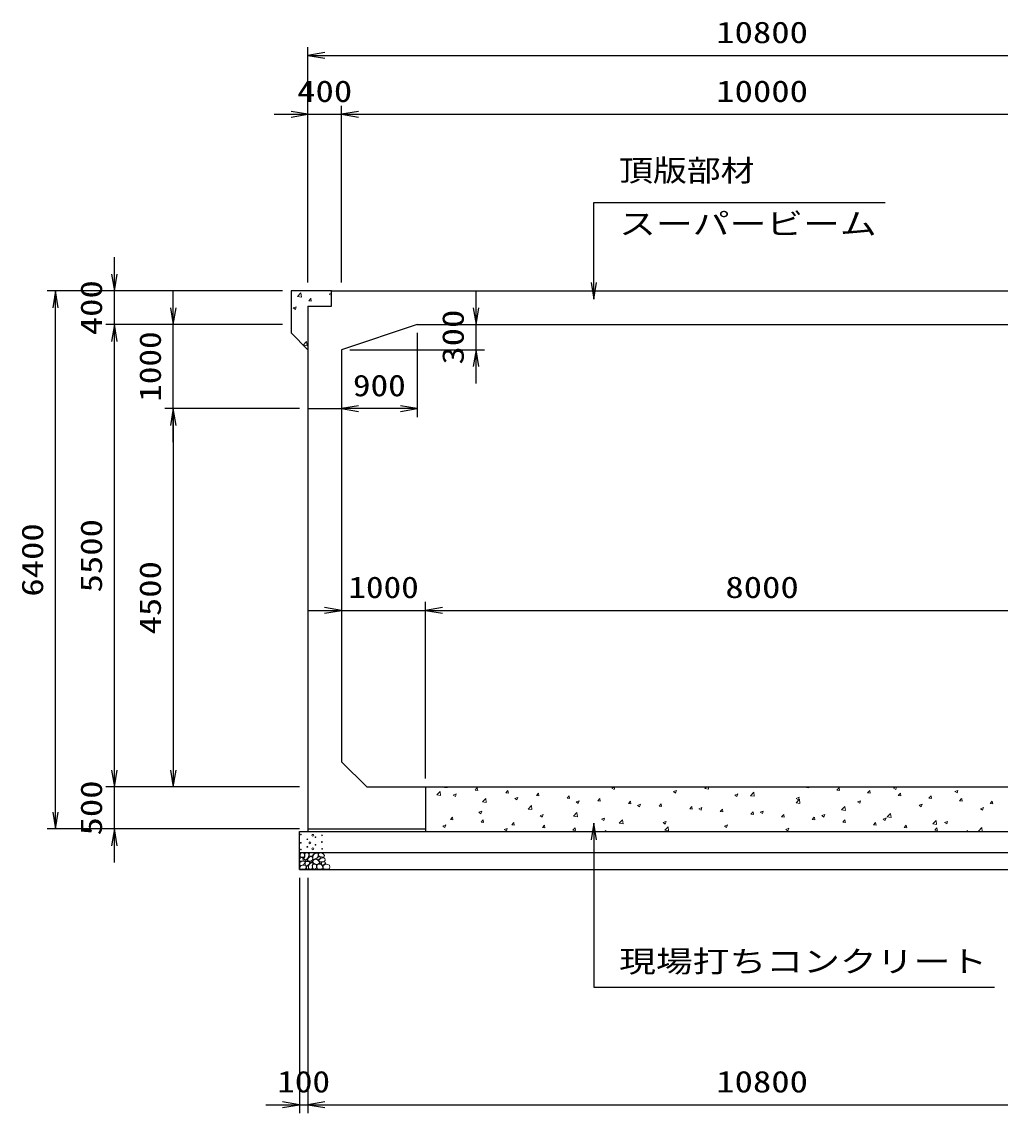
# Model space of a CAD drawing. Units: millimetres at full size. Extents: x 0 to 84100, y 0 to 59400.
# Drawn here: x 33250 to 44880, y 29620 to 42600 of the extents above; entities that cross this region are included whole.
import ezdxf
from ezdxf.enums import TextEntityAlignment as Align

# ---------------------------------------------------------------- set-up
doc = ezdxf.new("R2010")
doc.units = ezdxf.units.MM
for name, color, linetype, lineweight in [('D-DCR-HCHn', 4, 'Continuous', 9), ('D-STR-DIM', 7, 'Continuous', 25), ('D-STR-STRn', 1, 'Continuous', 25), ('D-STR-TXT', 7, 'Continuous', 25)]:
    doc.layers.add(name, color=color, linetype=linetype, lineweight=lineweight)
doc.styles.add('ＭＳ ゴシック', font='')
doc.styles.get('ＭＳ ゴシック').set_extended_font_data('MS Gothic')

# ---------------------------------------------------------------- blocks, each defined once
blk = doc.blocks.new('open_arrow')
at = {"color": 0, "linetype": 'Continuous', "lineweight": -2}
blk.add_lwpolyline([(7.5, 1.25), (0, 0), (7.5, -1.25)], dxfattribs=at)

msp = doc.modelspace()

# ---------------------------------------------------------------- linework, layer by layer
at = {"layer": 'D-DCR-HCHn'}
for p, q in [((36527.685, 39334.157), (36572.865, 39327.15)), ((36527.729, 39334.001), (36567.296, 39375.238)), ((36572.893, 39327.028), (36567.281, 39375.272)), ((36904.096, 39361.363), (36930, 39371.307)), ((36904.152, 39361.373), (36929.421, 39344.329)), ((36929.412, 39344.299), (36930, 39346.052)), ((36477.263, 39197.518), (36512.832, 39211.171)), ((36502.579, 39180.454), (36512.879, 39211.152)), ((36660.081, 39281.904), (36684.571, 39311.091)), ((36660.245, 39281.907), (36690.609, 39279.25)), ((36690.563, 39279.689), (36684.689, 39311.532)), ((36477.319, 39197.528), (36502.588, 39180.484)), ((36595.034, 38755.221), (36640.214, 38748.214)), ((36595.078, 38755.064), (36634.646, 38796.302)), ((36640.243, 38748.092), (36634.63, 38796.337)), ((38274.06, 33494.22), (38304.424, 33491.563)), ((38274.087, 33494.248), (38278.913, 33500)), ((38304.654, 33491.32), (38303.053, 33500)), ((38638.457, 33462.37), (38662.947, 33491.557)), ((38669.022, 33459.439), (38663.148, 33491.282)), ((40265.552, 33485.279), (40301.121, 33498.933)), ((40290.888, 33468.174), (40301.189, 33498.872)), ((41368.95, 33479.988), (41388.152, 33500)), ((41414.145, 33472.903), (41410.993, 33500)), ((42575.992, 33493.796), (42606.356, 33491.139)), ((42576.033, 33493.824), (42581.215, 33500)), ((42606.583, 33490.867), (42604.899, 33500)), ((42940.402, 33461.946), (42964.892, 33491.132)), ((42970.951, 33458.986), (42965.077, 33490.829)), ((43612.635, 33486.384), (43648.107, 33500)), ((43637.968, 33469.281), (43648.268, 33499.979)), ((38183.351, 33405.559), (38222.919, 33446.796)), ((38183.417, 33405.411), (38228.597, 33398.404)), ((38228.546, 33398.474), (38222.933, 33446.719)), ((38378.593, 33402.803), (38414.163, 33416.457)), ((38378.633, 33402.728), (38403.902, 33385.684)), ((38403.932, 33385.697), (38414.233, 33416.395)), ((38638.428, 33462.341), (38668.792, 33459.685)), ((38725.509, 33321.474), (38765.077, 33362.712)), ((38770.704, 33314.39), (38765.091, 33362.634)), ((39002.796, 33430.463), (39033.16, 33427.807)), ((39002.826, 33430.492), (39027.316, 33459.678)), ((39033.389, 33427.558), (39027.516, 33459.401)), ((39108.656, 33362.118), (39144.225, 33375.772)), ((39108.694, 33362.043), (39133.963, 33344.999)), ((39133.994, 33345.012), (39144.294, 33375.71)), ((39367.164, 33398.585), (39397.528, 33395.929)), ((39367.195, 33398.614), (39391.686, 33427.8)), ((39397.757, 33395.678), (39391.883, 33427.521)), ((39731.532, 33366.707), (39761.896, 33364.051)), ((39731.565, 33366.736), (39756.055, 33395.922)), ((39762.125, 33363.797), (39756.251, 33395.64)), ((40095.934, 33334.858), (40120.424, 33364.044)), ((40126.492, 33331.917), (40120.619, 33363.76)), ((40265.589, 33485.204), (40290.858, 33468.16)), ((40995.614, 33444.594), (41031.184, 33458.247)), ((40995.65, 33444.519), (41020.919, 33427.475)), ((41020.95, 33427.489), (41031.25, 33458.187)), ((41369.017, 33479.833), (41414.197, 33472.826)), ((41725.677, 33403.908), (41761.246, 33417.562)), ((41725.712, 33403.834), (41750.981, 33386.79)), ((41751.012, 33386.805), (41761.312, 33417.503)), ((41911.108, 33395.903), (41950.675, 33437.141)), ((41911.175, 33395.748), (41956.355, 33388.741)), ((41956.303, 33388.818), (41950.691, 33437.063)), ((42455.74, 33363.223), (42491.309, 33376.877)), ((42455.774, 33363.149), (42481.043, 33346.105)), ((42481.073, 33346.12), (42491.374, 33376.818)), ((42940.36, 33461.918), (42970.724, 33459.261)), ((43304.728, 33430.04), (43335.092, 33427.383)), ((43304.771, 33430.068), (43329.261, 33459.254)), ((43335.319, 33427.106), (43329.445, 33458.948)), ((43612.668, 33486.31), (43637.937, 33469.266)), ((43669.096, 33398.162), (43699.46, 33395.505)), ((43669.141, 33398.19), (43693.631, 33427.376)), ((43699.686, 33395.225), (43693.813, 33427.068)), ((44033.465, 33366.283), (44063.829, 33363.627)), ((44033.51, 33366.311), (44058, 33395.498)), ((44064.054, 33363.344), (44058.181, 33395.187)), ((44342.698, 33445.699), (44378.268, 33459.352)), ((44342.73, 33445.625), (44367.999, 33428.581)), ((44368.029, 33428.597), (44378.33, 33459.295)), ((44397.879, 33334.433), (44422.369, 33363.62)), ((44428.422, 33331.464), (44422.548, 33363.307)), ((38725.575, 33321.325), (38770.755, 33314.318)), ((39267.667, 33237.389), (39307.235, 33278.627)), ((39267.734, 33237.24), (39312.913, 33230.233)), ((39312.862, 33230.305), (39307.25, 33278.55)), ((39838.719, 33321.433), (39874.288, 33335.087)), ((39838.756, 33321.358), (39864.025, 33304.314)), ((39864.055, 33304.328), (39874.356, 33335.026)), ((40095.9, 33334.829), (40126.264, 33332.173)), ((40460.269, 33302.951), (40490.633, 33300.295)), ((40460.303, 33302.979), (40484.794, 33332.166)), ((40490.86, 33300.036), (40484.986, 33331.879)), ((40568.781, 33280.748), (40604.351, 33294.402)), ((40568.817, 33280.674), (40594.086, 33263.629)), ((40594.117, 33263.643), (40604.417, 33294.341)), ((40824.637, 33271.073), (40855.001, 33268.416)), ((40824.673, 33271.101), (40849.163, 33300.288)), ((40855.228, 33268.156), (40849.354, 33299.998)), ((41189.005, 33239.195), (41219.369, 33236.538)), ((41189.042, 33239.223), (41213.532, 33268.409)), ((41219.595, 33236.275), (41213.722, 33268.118)), ((41298.844, 33240.063), (41334.413, 33253.716)), ((41298.879, 33239.989), (41324.148, 33222.945)), ((41324.179, 33222.959), (41334.479, 33253.657)), ((41553.411, 33207.345), (41577.902, 33236.531)), ((41583.963, 33204.394), (41578.089, 33236.237)), ((42453.266, 33311.818), (42492.834, 33353.056)), ((42453.334, 33311.662), (42498.513, 33304.655)), ((42498.461, 33304.734), (42492.849, 33352.978)), ((42995.424, 33227.734), (43034.992, 33268.971)), ((43040.62, 33220.649), (43035.007, 33268.894)), ((43185.802, 33322.538), (43221.372, 33336.192)), ((43185.835, 33322.465), (43211.104, 33305.42)), ((43211.135, 33305.436), (43221.435, 33336.134)), ((43915.865, 33281.853), (43951.435, 33295.507)), ((43915.897, 33281.78), (43941.166, 33264.736)), ((43941.196, 33264.751), (43951.497, 33295.449)), ((44397.833, 33334.405), (44428.197, 33331.749)), ((44645.928, 33241.168), (44681.497, 33254.821)), ((44645.958, 33241.095), (44671.227, 33224.051)), ((44671.258, 33224.067), (44681.558, 33254.765)), ((44762.201, 33302.527), (44792.565, 33299.871)), ((44762.249, 33302.555), (44786.739, 33331.741)), ((44792.789, 33299.583), (44786.916, 33331.426)), ((38344.545, 33112.106), (38374.909, 33109.45)), ((38344.574, 33112.135), (38369.064, 33141.321)), ((38375.137, 33109.206), (38369.263, 33141.048)), ((38681.823, 33198.272), (38717.392, 33211.926)), ((38681.861, 33198.198), (38707.13, 33181.154)), ((38707.161, 33181.167), (38717.461, 33211.865)), ((38708.943, 33080.257), (38733.434, 33109.443)), ((38739.504, 33077.325), (38733.631, 33109.168)), ((39411.886, 33157.587), (39447.455, 33171.241)), ((39411.923, 33157.513), (39437.192, 33140.469)), ((39437.223, 33140.482), (39447.523, 33171.18)), ((39809.826, 33153.305), (39849.393, 33194.542)), ((39809.892, 33153.154), (39855.072, 33146.147)), ((39855.02, 33146.221), (39849.408, 33194.465)), ((40141.948, 33116.902), (40177.518, 33130.556)), ((40141.985, 33116.828), (40167.254, 33099.784)), ((40167.284, 33099.798), (40177.584, 33130.496)), ((40351.984, 33069.22), (40391.551, 33110.458)), ((40397.178, 33062.136), (40391.566, 33110.381)), ((41553.373, 33207.317), (41583.737, 33204.66)), ((41917.741, 33175.439), (41948.105, 33172.782)), ((41917.781, 33175.467), (41942.271, 33204.653)), ((41948.331, 33172.514), (41942.457, 33204.357)), ((42028.907, 33199.377), (42064.476, 33213.031)), ((42028.941, 33199.304), (42054.21, 33182.26)), ((42054.24, 33182.274), (42064.541, 33212.972)), ((42282.109, 33143.561), (42312.473, 33140.904)), ((42282.15, 33143.589), (42306.64, 33172.775)), ((42312.698, 33140.633), (42306.825, 33172.476)), ((42646.478, 33111.683), (42676.842, 33109.026)), ((42646.519, 33111.71), (42671.01, 33140.897)), ((42677.066, 33108.753), (42671.192, 33140.596)), ((42758.97, 33158.692), (42794.539, 33172.346)), ((42759.002, 33158.619), (42784.271, 33141.575)), ((42784.302, 33141.59), (42794.602, 33172.288)), ((42995.492, 33227.577), (43040.672, 33220.569)), ((43010.889, 33079.832), (43035.379, 33109.019)), ((43041.434, 33076.872), (43035.56, 33108.715)), ((43489.032, 33118.007), (43524.602, 33131.661)), ((43489.064, 33117.934), (43514.333, 33100.89)), ((43514.363, 33100.905), (43524.664, 33131.603)), ((43537.582, 33143.649), (43577.15, 33184.887)), ((43537.65, 33143.491), (43582.83, 33136.484)), ((43582.778, 33136.565), (43577.165, 33184.809)), ((44079.74, 33059.564), (44119.308, 33100.802)), ((44124.936, 33052.48), (44119.323, 33100.725)), ((38254.99, 33034.427), (38290.559, 33048.08)), ((38255.028, 33034.352), (38280.298, 33017.308)), ((38280.328, 33017.321), (38290.628, 33048.019)), ((38708.913, 33080.228), (38739.277, 33077.572)), ((38985.053, 32993.741), (39020.622, 33007.395)), ((38985.09, 32993.667), (39010.359, 32976.623)), ((39010.39, 32976.636), (39020.69, 33007.334)), ((39073.282, 33048.35), (39103.646, 33045.694)), ((39073.313, 33048.378), (39097.803, 33077.565)), ((39103.872, 33045.444), (39097.998, 33077.287)), ((39437.65, 33016.472), (39468.014, 33013.815)), ((39437.682, 33016.5), (39462.172, 33045.687)), ((39468.24, 33013.564), (39462.366, 33045.407)), ((39802.018, 32984.594), (39832.382, 32981.937)), ((39802.052, 32984.622), (39826.542, 33013.808)), ((39832.607, 32981.683), (39826.734, 33013.526)), ((40180.9, 32970), (40190.911, 32981.93)), ((40193.25, 32970), (40191.101, 32981.646)), ((40352.05, 33069.069), (40397.23, 33062.061)), ((40872.011, 33076.217), (40907.581, 33089.871)), ((40872.046, 33076.143), (40897.315, 33059.099)), ((40894.142, 32985.135), (40933.709, 33026.373)), ((40894.208, 32984.983), (40939.388, 32977.976)), ((40897.346, 33059.113), (40907.646, 33089.811)), ((40939.337, 32978.052), (40933.724, 33026.296)), ((41602.074, 33035.532), (41637.643, 33049.185)), ((41602.108, 33035.458), (41627.377, 33018.414)), ((41627.407, 33018.429), (41637.708, 33049.127)), ((42332.137, 32994.846), (42367.706, 33008.5)), ((42332.169, 32994.773), (42357.439, 32977.729)), ((42357.469, 32977.744), (42367.769, 33008.442)), ((43010.846, 33079.804), (43041.21, 33077.148)), ((43375.214, 33047.926), (43405.578, 33045.27)), ((43375.258, 33047.954), (43399.748, 33077.14)), ((43405.801, 33044.992), (43399.928, 33076.834)), ((43739.582, 33016.048), (43769.946, 33013.392)), ((43739.627, 33016.076), (43764.118, 33045.262)), ((43770.169, 33013.111), (43764.296, 33044.954)), ((44079.808, 33059.405), (44124.988, 33052.398)), ((44103.95, 32984.17), (44134.314, 32981.514)), ((44103.997, 32984.198), (44128.487, 33013.384)), ((44134.537, 32981.23), (44128.663, 33013.073)), ((44219.095, 33077.322), (44254.664, 33090.976)), ((44219.126, 33077.249), (44244.395, 33060.205)), ((44244.425, 33060.221), (44254.725, 33090.919)), ((44483.202, 32970), (44492.856, 32981.506)), ((44495.095, 32970), (44493.031, 32981.193)), ((44621.898, 32975.48), (44661.466, 33016.717)), ((44621.966, 32975.32), (44656.267, 32970)), ((44666.907, 32970), (44661.482, 33016.64))]:
    msp.add_line(p, q, dxfattribs=at)
for points in [[(36601.198, 32711.594), (36580.395, 32716.217), (36561.904, 32706.971), (36559.592, 32686.168), (36564.215, 32669.988), (36587.33, 32663.053), (36603.51, 32663.053), (36610.444, 32674.611), (36610.444, 32700.037)], [(36619.69, 32713.906), (36612.756, 32693.102), (36615.067, 32669.988), (36598.887, 32644.562), (36619.69, 32633.005), (36642.805, 32644.562), (36656.673, 32663.053), (36661.296, 32693.102), (36656.673, 32709.283), (36642.805, 32716.217)], [(36723.447, 32636.214), (36710.689, 32640.569), (36709.425, 32668.678), (36722.512, 32697.359), (36739.448, 32713.536), (36771.403, 32707.032), (36774.133, 32671.913), (36763.816, 32659.876), (36735.739, 32644.301)], [(36782.012, 32679.601), (36775.964, 32685.086), (36774.897, 32690.792), (36778.414, 32703.305), (36788.71, 32717.61), (36811.004, 32716.105), (36832.571, 32705.811), (36847.195, 32685.597), (36845.021, 32672.456), (36838.02, 32665.716), (36826.769, 32663.215), (36810.511, 32667.483), (36789.289, 32674.481)], [(36557.281, 32653.808), (36550.346, 32633.005), (36559.592, 32619.136), (36582.707, 32616.824), (36598.488, 32623.599), (36591.952, 32639.939), (36596.575, 32649.185), (36587.33, 32658.431), (36573.461, 32663.053)], [(36601.155, 32577.009), (36618.277, 32602.692), (36616.137, 32609.112), (36592.594, 32615.533), (36571.192, 32613.393), (36556.21, 32600.551), (36554.07, 32585.57), (36556.21, 32570.588), (36573.332, 32566.308)], [(36624.313, 32633.005), (36612.756, 32623.759), (36617.379, 32616.824), (36633.559, 32616.824), (36640.493, 32619.136), (36645.116, 32628.382), (36638.182, 32635.316)], [(36661.082, 32577.009), (36671.783, 32602.692), (36663.222, 32613.393), (36637.539, 32613.393), (36626.838, 32609.112), (36616.137, 32594.131), (36616.137, 32581.289), (36626.838, 32564.167), (36639.679, 32562.027)], [(36658.985, 32658.431), (36647.427, 32630.693), (36656.673, 32619.136), (36684.411, 32619.136), (36695.968, 32623.759), (36707.525, 32639.939), (36707.525, 32653.808), (36695.968, 32672.299), (36682.099, 32674.611)], [(36697.466, 32525.643), (36703.886, 32544.905), (36701.746, 32566.308), (36716.728, 32589.85), (36697.466, 32600.551), (36676.063, 32589.85), (36663.222, 32572.728), (36658.941, 32544.905), (36663.222, 32529.924), (36676.063, 32523.503)], [(36693.185, 32600.551), (36703.886, 32609.112), (36699.606, 32615.533), (36684.624, 32615.533), (36678.204, 32613.393), (36673.923, 32604.832), (36680.344, 32598.411)], [(36714.588, 32527.783), (36733.85, 32523.503), (36750.972, 32532.064), (36753.112, 32551.326), (36750.968, 32574.878), (36727.429, 32582.327), (36712.447, 32578.603), (36706.027, 32562.027), (36706.027, 32538.484)], [(36763.203, 32579.532), (36727.829, 32586.129), (36712.782, 32598.266), (36708.03, 32617.263), (36722.713, 32631.629), (36751.323, 32639.69), (36772.97, 32626.761), (36786.961, 32609.347), (36783.002, 32591.67)], [(36754.798, 32645.711), (36756.454, 32639.566), (36762.011, 32635.193), (36774.19, 32633.302), (36785.305, 32639.802), (36795.592, 32649.138), (36804.858, 32657.333), (36804.635, 32663.462), (36798.736, 32668.875), (36784.203, 32670.356), (36771.47, 32664.383), (36762.011, 32655.165), (36757.281, 32650.556)], [(36762.352, 32573.637), (36777.306, 32582.556), (36803.44, 32582.292), (36824.93, 32563.525), (36828.643, 32534.899), (36814.853, 32524.245), (36778.098, 32521.871), (36761.731, 32531.633), (36757.172, 32554.06)], [(36843.372, 32611.832), (36848.688, 32616.874), (36855.476, 32625.68), (36857.145, 32633.275), (36853.144, 32647.685), (36839.088, 32658.67), (36818.907, 32657.89), (36791.698, 32643.001), (36782.086, 32630.757), (36785.152, 32616.784), (36794.778, 32610.04), (36803.599, 32609.145), (36817.363, 32609.524), (36830.808, 32611.002)], [(36799.971, 32585.265), (36804.183, 32588.446), (36807.686, 32593.505), (36807.81, 32600.431), (36803.414, 32606.067), (36795.769, 32607.977), (36789.356, 32606.179), (36787.704, 32600.442), (36786.896, 32594.835), (36787.881, 32587.456), (36793.975, 32584.127)], [(36827.597, 32570.331), (36817.895, 32575.079), (36810.89, 32583.822), (36810.719, 32595.084), (36814.942, 32605.627), (36830.189, 32607.625), (36845.054, 32608.018), (36859.481, 32602.512), (36861.849, 32593.273), (36849.54, 32582.195), (36834.555, 32573.15)], [(36859.972, 32522.493), (36844.837, 32524.274), (36834.866, 32529.787), (36830.835, 32542.722), (36830.945, 32554.963), (36840.172, 32571.678), (36858.242, 32582.822), (36885.731, 32578.403), (36907.453, 32570.334), (36912.643, 32546.125), (36908.03, 32528.257), (36886.884, 32522.877)], [(36609.716, 32523.503), (36624.698, 32529.924), (36628.978, 32551.326), (36620.417, 32566.308), (36605.435, 32570.588), (36586.173, 32568.448), (36564.771, 32559.887), (36554.07, 32547.045), (36554.07, 32532.064), (36560.49, 32523.503), (36586.173, 32525.643)], [(36656.801, 32529.924), (36656.801, 32555.606), (36646.1, 32562.027), (36635.399, 32555.606), (36633.259, 32540.625), (36635.399, 32527.783), (36650.381, 32523.503)]]:
    msp.add_lwpolyline(points, close=True, dxfattribs=at)
msp.add_lwpolyline([(36693.432, 32718.547), (36676.093, 32716.446), (36664.258, 32708.701), (36664.626, 32689.819), (36670.514, 32676.087), (36685.025, 32676.185), (36705.107, 32679.153), (36714.799, 32693.689), (36724.082, 32703.492), (36726.884, 32714.345), (36714.099, 32718.547), (36693.082, 32718.547)], dxfattribs=at)
for centre, radius in [((36566.091, 32836.145), 4.5), ((36567.803, 32934.121), 4.5), ((36643.437, 32877.541), 4.5), ((36675.004, 32836.145), 11.25), ((36709.996, 32925.045), 11.25), ((36741.563, 32901.359), 4.5), ((36817.197, 32845.221), 4.5), ((36818.909, 32925.045), 4.5), ((36567.803, 32755.879), 4.5), ((36643.437, 32788.641), 4.5), ((36709.996, 32764.955), 11.25), ((36741.563, 32812.459), 4.5), ((36818.909, 32764.955), 4.5)]:
    msp.add_circle(centre, radius, dxfattribs=at)
at = {"layer": 'D-STR-DIM'}
for p, q in [((36650, 39500), (36650, 42300)), ((36650, 42200), (47450, 42200)), ((36650, 39500), (36650, 41600)), ((37050, 39500), (37050, 41600)), ((37050, 39500), (37050, 41600)), ((36250, 41500), (37450, 41500)), ((37050, 41500), (47050, 41500)), ((34350, 38600), (34350, 39800)), ((36350, 39400), (33550, 39400)), ((33650, 33000), (33650, 39400)), ((36350, 39400), (34250, 39400)), ((35050, 37600), (35050, 39400)), ((38650, 38300), (38650, 39400)), ((36350, 39000), (34250, 39000)), ((36350, 39000), (34250, 39000)), ((34350, 33500), (34350, 39000)), ((36350, 39000), (34950, 39000)), ((38050, 39000), (38750, 39000)), ((37950, 38900), (37950, 37900)), ((37150, 38700), (38750, 38700)), ((37050, 38600), (37050, 37900)), ((36550, 38000), (34950, 38000)), ((36550, 38000), (34950, 38000)), ((35050, 38000), (35050, 33500)), ((37950, 38000), (37050, 38000)), ((38050, 33600), (38050, 35700)), ((38050, 33600), (38050, 35700)), ((36650, 35600), (38450, 35600)), ((38050, 35600), (46050, 35600)), ((34350, 32600), (34350, 33900)), ((36550, 33500), (34250, 33500)), ((36550, 33500), (34250, 33500)), ((36550, 33500), (34950, 33500)), ((36550, 33000), (33550, 33000)), ((36550, 33000), (34250, 33000)), ((36550, 32420), (36550, 29620)), ((36650, 32420), (36650, 29620)), ((36650, 32420), (36650, 29620)), ((36150, 29720), (37050, 29720)), ((36650, 29720), (47450, 29720))]:
    msp.add_line(p, q, dxfattribs=at)
at = {"layer": 'D-STR-STRn'}
for p, q in [((36450, 39400), (36450, 38900)), ((36930, 39400), (36450, 39400)), ((36930, 39400), (47170, 39400)), ((36930, 39220), (36930, 39400)), ((36650, 39220), (36930, 39220)), ((36650, 39220), (36650, 33000)), ((37950, 39000), (37050, 38700)), ((37950, 39000), (46150, 39000)), ((36450, 38900), (36650, 38700)), ((37050, 38700), (37050, 33800)), ((36650, 38000), (37050, 38000)), ((37050, 33800), (37350, 33500)), ((37350, 33500), (46750, 33500)), ((38050, 33500), (38050, 32970)), ((36550, 32970), (47550, 32970)), ((36550, 32520), (36550, 32970)), ((36650, 33000), (38050, 33000)), ((36650, 33000), (36650, 32970)), ((36550, 32720), (47550, 32720)), ((36550, 32520), (47550, 32520))]:
    msp.add_line(p, q, dxfattribs=at)
at = {"layer": 'D-STR-TXT'}
for points in [[(40050, 39300), (40050, 40451.777), (40250, 40451.777), (43512.437, 40451.777)], [(40050, 33070), (40050, 31120), (40250, 31120), (44811.168, 31120)]]:
    msp.add_lwpolyline(points, dxfattribs=at)

# ---------------------------------------------------------------- block references
at = {"layer": 'D-STR-DIM', "xscale": 26.7, "yscale": 26.7}
for p in [(36650, 42200), (37050, 41500), (37050, 41500), (37050, 38000), (38050, 35600), (38050, 35600), (36650, 29720), (36650, 29720)]:
    msp.add_blockref('open_arrow', p, dxfattribs=at)
for p, rotation in [((36650, 41500), 180), ((34350, 39400), 90), ((33650, 39400), 270), ((35050, 39000), 90), ((38650, 39000), 90), ((34350, 39000), 270), ((34350, 39000), 270), ((38650, 38700), 270), ((37950, 38000), 180), ((35050, 38000), 270), ((35050, 38000), 270), ((37050, 35600), 180), ((34350, 33500), 90), ((34350, 33500), 90), ((35050, 33500), 90), ((33650, 33000), 90), ((34350, 33000), 270), ((36550, 29720), 180)]:
    msp.add_blockref('open_arrow', p, dxfattribs=dict(at, rotation=rotation))
at = {"layer": 'D-STR-TXT', "xscale": 26.7, "yscale": 26.7}
for p, rotation in [((40050, 39300), 90), ((40050, 33070), 270)]:
    msp.add_blockref('open_arrow', p, dxfattribs=dict(at, rotation=rotation))

# ---------------------------------------------------------------- texts
at = {"layer": 'D-STR-DIM', "style": 'ＭＳ ゴシック'}
for s, width, p in [('10800', 1.25, (42050, 42475)), ('400', 1.25, (36850, 41775)), ('10000', 1.25, (42050, 41775)), ('900', 1.2, (37500, 38275)), ('1000', 1.2, (37550, 35875)), ('8000', 1.25, (42050, 35875)), ('100', 1.2, (36600, 29995)), ('10800', 1.25, (42050, 29995))]:
    msp.add_text(s, height=256.6, dxfattribs=dict(at, width=width)).set_placement(p, align=Align.MIDDLE_CENTER)
for s, width, p in [('400', 1.25, (34075, 39200)), ('300', 1.25, (38375, 38850)), ('1000', 1.2, (34775, 38500)), ('6400', 1.25, (33375, 36200)), ('5500', 1.25, (34075, 36250)), ('4500', 1.25, (34775, 35750)), ('500', 1.25, (34075, 33250))]:
    msp.add_text(s, height=256.6, rotation=90, dxfattribs=dict(at, width=width)).set_placement(p, align=Align.MIDDLE_CENTER)
at = {"layer": 'D-STR-TXT', "style": 'ＭＳ ゴシック', "width": 1.15}
msp.add_text('頂版部材\u3000\u3000\u3000\u3000', height=256.6, dxfattribs=at).set_placement((40350, 40960.406), align=Align.TOP_LEFT)
at = {"layer": 'D-STR-TXT', "style": 'ＭＳ ゴシック', "width": 1.25}
for s, p in [('スーパービーム', (40350, 39993.147)), ('現場打ちコンクリート', (40350, 31220))]:
    msp.add_text(s, height=256.6, dxfattribs=at).set_placement(p, align=Align.BOTTOM_LEFT)

doc.saveas('drawing.dxf')
